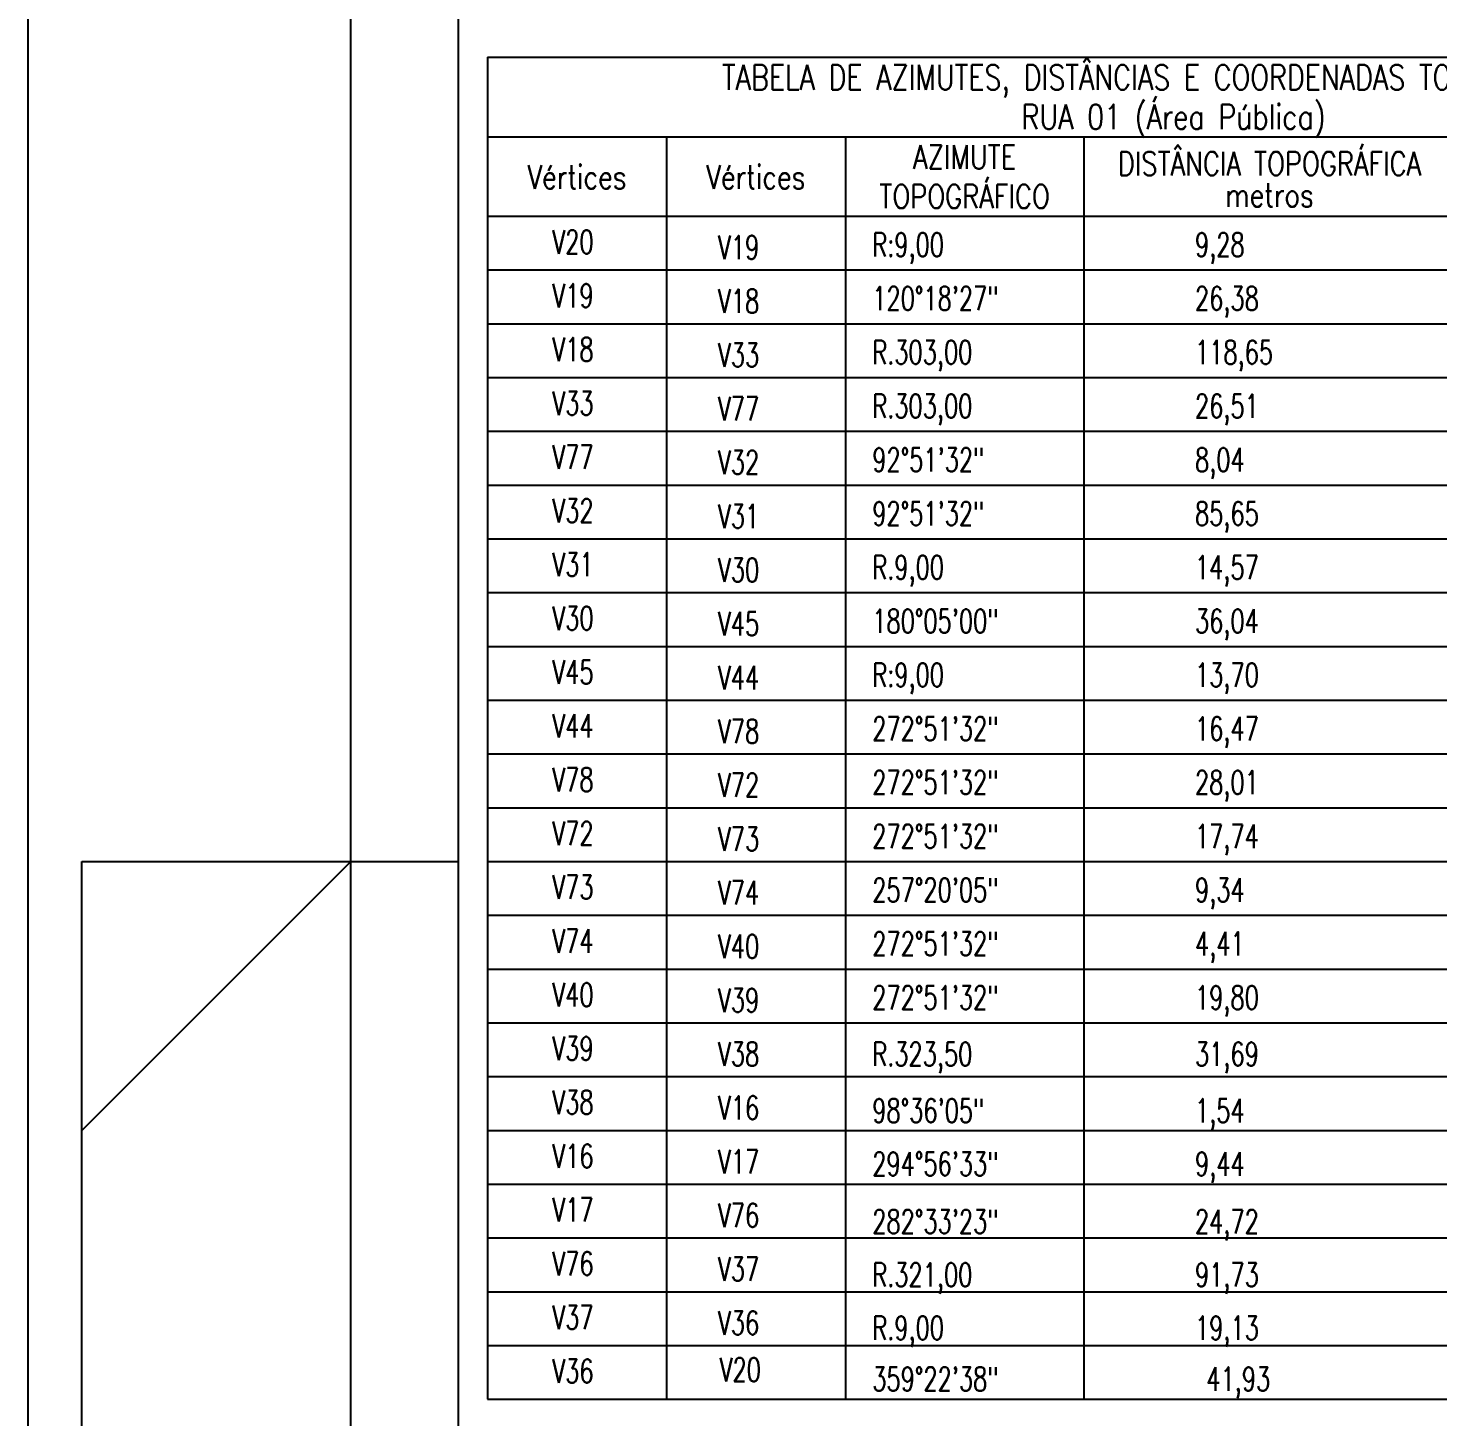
# Model space of a CAD drawing. Header units: millimetres. Extents: x 138869 to 139962, y 254956 to 255969.
# Drawn here: x 138869.5 to 139000.5, y 255206.8 to 255335.9 of the extents above; entities that cross this region are included whole.
import ezdxf
from ezdxf.enums import TextEntityAlignment as Align

# ---------------------------------------------------------------- set-up
doc = ezdxf.new("R2010")
doc.units = ezdxf.units.MM
doc.layers.add('SELO', color=7, linetype='Continuous')
doc.layers.add('Tabela', color=7, linetype='Continuous')
doc.styles.add('STYLE1', font='simplex.shx', dxfattribs={"width": 0.8, "height": 1.5})
doc.styles.add('STYLE2', font='simplex.shx', dxfattribs={"width": 0.8, "height": 2.5})

msp = doc.modelspace()

# ---------------------------------------------------------------- linework, layer by layer
at = {"layer": 'SELO'}
for p, q in [((138869.489, 254956.384), (138869.489, 255745.007)), ((138899.489, 254961.384), (138899.489, 255740.007)), ((138874.489, 254961.384), (138874.489, 255258.384)), ((138899.489, 255258.384), (138874.489, 255233.384)), ((138874.489, 255258.384), (138909.489, 255258.384))]:
    msp.add_line(p, q, dxfattribs=at)
at = {"layer": 'SELO', "color": 8}
msp.add_line((138909.489, 254971.384), (138909.489, 255730.007), dxfattribs=at)
at = {"layer": 'Tabela', "color": 3}
for p, q in [((138912.198, 255333.18), (138912.198, 255208.396)), ((138912.198, 255333.18), (139037.862, 255333.18)), ((138912.198, 255325.788), (139037.862, 255325.788)), ((138928.83, 255325.788), (138928.83, 255208.396)), ((138945.462, 255325.788), (138945.462, 255208.396)), ((138967.638, 255325.788), (138967.638, 255208.396)), ((138912.198, 255318.396), (139037.862, 255318.396)), ((138912.198, 255318.396), (139037.862, 255318.396)), ((138912.198, 255208.396), (139037.862, 255208.396))]:
    msp.add_line(p, q, dxfattribs=at)
at = {"layer": 'Tabela', "color": 1}
for p, q in [((138912.198, 255313.396), (139037.862, 255313.396)), ((138912.198, 255308.396), (139037.862, 255308.396)), ((138912.198, 255303.396), (139037.862, 255303.396)), ((138912.198, 255298.396), (139037.862, 255298.396)), ((138912.198, 255293.396), (139037.862, 255293.396)), ((138912.198, 255288.396), (139037.862, 255288.396)), ((138912.198, 255283.396), (139037.862, 255283.396)), ((138912.198, 255278.396), (139037.862, 255278.396)), ((138912.198, 255273.396), (139037.862, 255273.396)), ((138912.198, 255268.396), (139037.862, 255268.396)), ((138912.198, 255263.396), (139037.862, 255263.396)), ((138912.198, 255258.396), (139037.862, 255258.396)), ((138912.198, 255253.396), (139037.862, 255253.396)), ((138912.198, 255248.396), (139037.862, 255248.396)), ((138912.198, 255243.396), (139037.862, 255243.396)), ((138912.198, 255238.396), (139037.862, 255238.396)), ((138912.198, 255233.396), (139037.862, 255233.396)), ((138912.198, 255228.396), (139037.862, 255228.396)), ((138912.198, 255223.396), (139037.862, 255223.396)), ((138912.198, 255218.396), (139037.862, 255218.396)), ((138912.198, 255213.396), (139037.862, 255213.396))]:
    msp.add_line(p, q, dxfattribs=at)

# ---------------------------------------------------------------- texts
at = {"layer": 'Tabela', "color": 5, "style": 'STYLE2', "width": 0.8}
for s, p in [('TABELA DE AZIMUTES, DISTÂNCIAS E COORDENADAS TOPOGRÁFICAS ', (138975.978, 255331.332)), ('RUA 01 (Área Pública)', (138975.978, 255327.636))]:
    msp.add_text(s, height=2.31, dxfattribs=at).set_placement(p, align=Align.MIDDLE)
at = {"layer": 'Tabela', "color": 4, "style": 'STYLE1', "width": 0.8}
for s, p in [('DISTÂNCIA TOPOGRÁFICA', (138984.894, 255323.65)), ('AZIMUTE', (138956.55, 255323.894)), ('Vértices', (138920.514, 255322.092)), ('Vértices', (138937.146, 255322.092)), ('TOPOGRÁFICO', (138956.55, 255320.594)), ('metros', (138984.894, 255320.35))]:
    msp.add_text(s, height=2.2, dxfattribs=at).set_placement(p, align=Align.MIDDLE)
at = {"layer": 'Tabela', "style": 'STYLE1', "width": 0.7}
for s, p in [('V20', (138920.141, 255316.01)), ('V19', (138935.541, 255315.498)), ('V19', (138920.141, 255311.01)), ('V18', (138935.541, 255310.498)), ('V18', (138920.141, 255306.01)), ('V33', (138935.541, 255305.498)), ('V33', (138920.141, 255301.01)), ('V77', (138935.541, 255300.498)), ('V77', (138920.141, 255296.01)), ('V32', (138935.541, 255295.498)), ('V32', (138920.141, 255291.01)), ('V31', (138935.541, 255290.498)), ('V31', (138920.141, 255286.01)), ('V30', (138935.541, 255285.498)), ('V30', (138920.141, 255281.01)), ('V45', (138935.541, 255280.498)), ('V45', (138920.141, 255276.01)), ('V44', (138935.541, 255275.498)), ('V44', (138920.141, 255271.01)), ('V78', (138935.541, 255270.498)), ('V78', (138920.141, 255266.01)), ('V72', (138935.541, 255265.498)), ('V72', (138920.141, 255261.01)), ('V73', (138935.541, 255260.498)), ('V73', (138920.141, 255256.01)), ('V74', (138935.541, 255255.498)), ('V74', (138920.141, 255251.01)), ('V40', (138935.541, 255250.498)), ('V40', (138920.141, 255246.01)), ('V39', (138935.541, 255245.498)), ('V39', (138920.141, 255241.01)), ('V38', (138935.541, 255240.498)), ('V38', (138920.141, 255236.01)), ('V16', (138935.541, 255235.498)), ('V16', (138920.141, 255231.01)), ('V17', (138935.541, 255230.498)), ('V17', (138920.141, 255226.01)), ('V76', (138935.541, 255225.498)), ('V76', (138920.141, 255221.01)), ('V37', (138935.541, 255220.498)), ('V37', (138920.141, 255216.01)), ('V36', (138935.541, 255215.498)), ('V36', (138920.141, 255211.01)), ('V20', (138935.694, 255211.145))]:
    msp.add_text(s, height=2.2, dxfattribs=at).set_placement(p, align=Align.MIDDLE)
for s, p in [('R:9,00', (138947.962, 255314.646)), ('9,28', (138977.962, 255314.646)), ('120%%D18\'27"', (138947.962, 255309.646)), ('26,38', (138977.962, 255309.646)), ('R.303,00 ', (138947.962, 255304.646)), ('118,65', (138977.962, 255304.646)), ('R.303,00', (138947.962, 255299.646)), ('26,51', (138977.962, 255299.646)), ('92%%D51\'32"', (138947.962, 255294.646)), ('8,04', (138977.962, 255294.646)), ('92%%D51\'32"', (138947.962, 255289.646)), ('85,65', (138977.962, 255289.646)), ('R.9,00', (138947.962, 255284.646)), ('14,57', (138977.962, 255284.646)), ('180%%D05\'00"', (138947.962, 255279.646)), ('36,04', (138977.962, 255279.646)), ('R:9,00', (138947.962, 255274.646)), ('13,70', (138977.962, 255274.646)), ('272%%D51\'32"', (138947.962, 255269.646)), ('16,47', (138977.962, 255269.646)), ('272%%D51\'32"', (138947.962, 255264.646)), ('28,01', (138977.962, 255264.646)), ('272%%D51\'32"', (138947.962, 255259.646)), ('17,74', (138977.962, 255259.646)), ('257%%D20\'05"', (138947.962, 255254.646)), ('9,34', (138977.962, 255254.646)), ('272%%D51\'32"', (138947.962, 255249.646)), ('4,41', (138977.962, 255249.646)), ('272%%D51\'32"', (138947.962, 255244.646)), ('19,80', (138977.962, 255244.646)), ('R.323,50 ', (138947.962, 255239.389)), ('31,69', (138977.962, 255239.389)), ('98%%D36\'05"', (138947.962, 255234.132)), ('1,54', (138977.962, 255234.132)), ('294%%D56\'33"', (138947.962, 255229.185)), ('9,44', (138977.962, 255229.185)), ('282%%D33\'23" ', (138947.962, 255223.818)), ('24,72', (138977.962, 255223.818)), ('R.321,00 ', (138947.962, 255218.875)), ('91,73', (138977.962, 255218.875)), ('R.9,00', (138947.962, 255213.932)), ('19,13', (138977.962, 255213.932)), ('359%%D22\'38"', (138947.962, 255209.183)), (' 41,93', (138977.962, 255209.183))]:
    msp.add_text(s, height=2.2, dxfattribs=at).set_placement(p)

doc.saveas('drawing.dxf')
